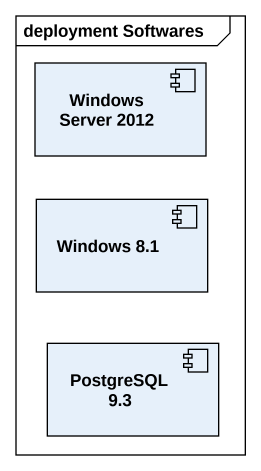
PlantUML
@startuml
mainframe deployment Softwares
component "Windows Server 2012" as Windows_Server_2012
component "Windows 8.1" as Windows_8_1
component "PostgreSQL 9.3" as PostgreSQL_9_3
@enduml
